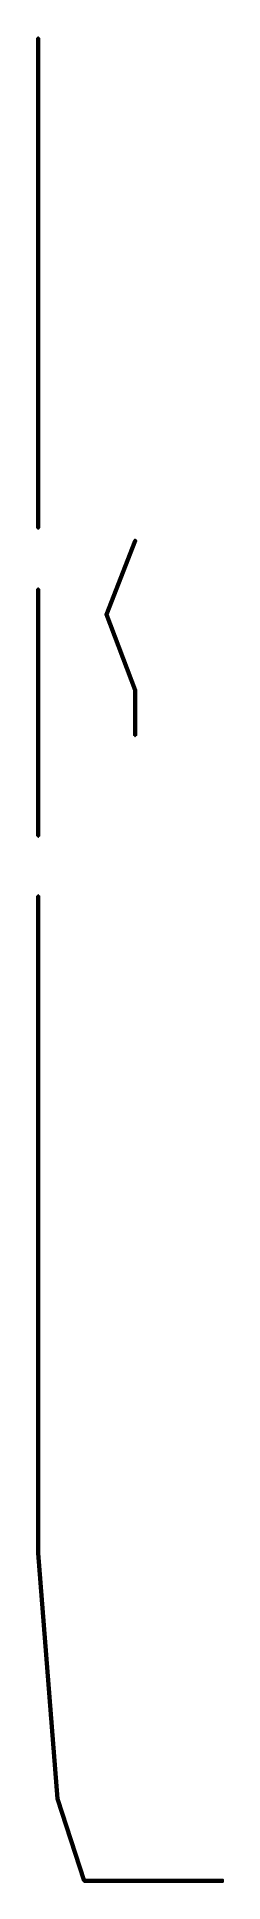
# Model space of a CAD drawing. Extents: x -2.7 to 0, y -19.4 to 7.5.
import ezdxf

# ---------------------------------------------------------------- set-up
doc = ezdxf.new("R2010")
doc.units = 0
doc.layers.add('RAILINGS', color=3, linetype='CONTINUOUS')

msp = doc.modelspace()

# ---------------------------------------------------------------- linework, layer by layer
at = {"layer": 'RAILINGS'}
for points in [[(-2.7, 7.495, 2.165), (-2.72, 7.475, 2.185), (-2.72, 7.475, 3.04), (-2.7, 7.495, 3.06)], [(-2.7, 7.495, 3.06), (-2.72, 7.475, 3.04), (-2.72, 0.33, 2.805), (-2.7, 0.31, 2.825)], [(-2.72, 7.475, 2.185), (-2.7, 7.455, 2.185), (-2.7, 7.455, 3.02), (-2.72, 7.475, 3.04)], [(-2.72, 7.475, 3.04), (-2.7, 7.455, 3.02), (-2.7, 0.35, 2.785), (-2.72, 0.33, 2.805)], [(-2.68, 7.475, 2.165), (-2.7, 7.495, 2.165), (-2.7, 7.495, 3.06), (-2.68, 7.475, 3.04)], [(-2.68, 7.475, 3.04), (-2.7, 7.495, 3.06), (-2.7, 0.31, 2.825), (-2.68, 0.33, 2.805)], [(-2.7, 7.455, 2.185), (-2.68, 7.475, 2.165), (-2.68, 7.475, 3.04), (-2.7, 7.455, 3.02)], [(-2.7, 7.455, 3.02), (-2.68, 7.475, 3.04), (-2.68, 0.33, 2.805), (-2.7, 0.35, 2.785)], [(-2.7, 6.585, 2.125), (-2.72, 6.565, 2.145), (-2.72, 6.565, 3.01), (-2.7, 6.585, 2.995)], [(-2.72, 6.565, 2.145), (-2.7, 6.545, 2.145), (-2.7, 6.545, 2.99), (-2.72, 6.565, 3.01)], [(-2.68, 6.565, 2.125), (-2.7, 6.585, 2.125), (-2.7, 6.585, 2.995), (-2.68, 6.565, 3.01)], [(-2.7, 6.545, 2.145), (-2.68, 6.565, 2.125), (-2.68, 6.565, 3.01), (-2.7, 6.545, 2.99)], [(-2.7, 5.33, 2.065), (-2.72, 5.31, 2.085), (-2.72, 5.31, 2.965), (-2.7, 5.33, 2.95)], [(-2.72, 5.31, 2.085), (-2.7, 5.29, 2.085), (-2.7, 5.29, 2.95), (-2.72, 5.31, 2.965)], [(-2.68, 5.31, 2.065), (-2.7, 5.33, 2.065), (-2.7, 5.33, 2.95), (-2.68, 5.31, 2.965)], [(-2.7, 5.29, 2.085), (-2.68, 5.31, 2.065), (-2.68, 5.31, 2.965), (-2.7, 5.29, 2.95)], [(-2.7, 4.09, 2.02), (-2.72, 4.07, 2.04), (-2.72, 4.07, 2.93), (-2.7, 4.09, 2.91)], [(-2.72, 4.07, 2.04), (-2.7, 4.05, 2.04), (-2.7, 4.05, 2.91), (-2.72, 4.07, 2.93)], [(-2.68, 4.07, 2.02), (-2.7, 4.09, 2.02), (-2.7, 4.09, 2.91), (-2.68, 4.07, 2.93)], [(-2.7, 4.05, 2.04), (-2.68, 4.07, 2.02), (-2.68, 4.07, 2.93), (-2.7, 4.05, 2.91)], [(-2.7, 2.835, 1.98), (-2.72, 2.815, 2), (-2.72, 2.815, 2.89), (-2.7, 2.835, 2.87)], [(-2.72, 2.815, 2), (-2.7, 2.795, 2), (-2.7, 2.795, 2.865), (-2.72, 2.815, 2.89)], [(-2.68, 2.815, 1.98), (-2.7, 2.835, 1.98), (-2.7, 2.835, 2.87), (-2.68, 2.815, 2.89)], [(-2.7, 2.795, 2), (-2.68, 2.815, 1.98), (-2.68, 2.815, 2.89), (-2.7, 2.795, 2.865)], [(-2.7, 1.595, 1.945), (-2.72, 1.575, 1.965), (-2.72, 1.575, 2.845), (-2.7, 1.595, 2.83)], [(-2.72, 1.575, 1.965), (-2.7, 1.555, 1.965), (-2.7, 1.555, 2.825), (-2.72, 1.575, 2.845)], [(-2.68, 1.575, 1.945), (-2.7, 1.595, 1.945), (-2.7, 1.595, 2.83), (-2.68, 1.575, 2.845)], [(-2.7, 1.555, 1.965), (-2.68, 1.575, 1.945), (-2.68, 1.575, 2.845), (-2.7, 1.555, 2.825)], [(-2.7, 0.35, 1.91), (-2.72, 0.33, 1.93), (-2.72, 0.33, 2.805), (-2.7, 0.35, 2.785)], [(-2.72, 0.33, 1.93), (-2.7, 0.31, 1.93), (-2.7, 0.31, 2.825), (-2.72, 0.33, 2.805)], [(-2.68, 0.33, 1.91), (-2.7, 0.35, 1.91), (-2.7, 0.35, 2.785), (-2.68, 0.33, 2.805)], [(-2.7, 0.31, 1.93), (-2.68, 0.33, 1.91), (-2.68, 0.33, 2.805), (-2.7, 0.31, 2.825)], [(-1.285, 0.16, 3.405), (-1.305, 0.14, 3.385), (-1.725, -0.94, 3.365), (-1.705, -0.94, 3.385)], [(-1.305, 0.14, 3.385), (-1.285, 0.12, 3.365), (-1.705, -0.92, 3.345), (-1.725, -0.94, 3.365)], [(-1.265, 0.14, 3.385), (-1.285, 0.16, 3.405), (-1.705, -0.94, 3.385), (-1.685, -0.94, 3.365)], [(-1.285, 0.12, 3.365), (-1.265, 0.14, 3.385), (-1.685, -0.94, 3.365), (-1.705, -0.92, 3.345)], [(-1.285, 0.16, 2.59), (-1.305, 0.14, 2.59), (-1.305, 0.14, 3.385), (-1.285, 0.16, 3.405)], [(-1.305, 0.14, 2.59), (-1.285, 0.12, 2.59), (-1.285, 0.12, 3.365), (-1.305, 0.14, 3.385)], [(-1.265, 0.14, 2.59), (-1.285, 0.16, 2.59), (-1.285, 0.16, 3.405), (-1.265, 0.14, 3.385)], [(-1.285, 0.12, 2.59), (-1.265, 0.14, 2.59), (-1.265, 0.14, 3.385), (-1.285, 0.12, 3.365)], [(-2.7, -0.55, 1.825), (-2.72, -0.57, 1.825), (-2.72, -0.57, 2.78), (-2.7, -0.55, 2.8)], [(-2.7, -0.55, 2.8), (-2.72, -0.57, 2.78), (-2.72, -4.17, 2.7), (-2.7, -4.19, 2.72)], [(-2.72, -0.57, 1.825), (-2.7, -0.59, 1.82), (-2.7, -0.59, 2.76), (-2.72, -0.57, 2.78)], [(-2.72, -0.57, 2.78), (-2.7, -0.59, 2.76), (-2.7, -4.15, 2.68), (-2.72, -4.17, 2.7)], [(-2.68, -0.57, 1.825), (-2.7, -0.55, 1.825), (-2.7, -0.55, 2.8), (-2.68, -0.57, 2.78)], [(-2.68, -0.57, 2.78), (-2.7, -0.55, 2.8), (-2.7, -4.19, 2.72), (-2.68, -4.17, 2.7)], [(-2.7, -0.59, 1.82), (-2.68, -0.57, 1.825), (-2.68, -0.57, 2.78), (-2.7, -0.59, 2.76)], [(-2.7, -0.59, 2.76), (-2.68, -0.57, 2.78), (-2.68, -4.17, 2.7), (-2.7, -4.15, 2.68)], [(-1.705, -0.92, 2.59), (-1.725, -0.94, 2.59), (-1.725, -0.94, 3.365), (-1.705, -0.92, 3.385)], [(-1.725, -0.94, 2.59), (-1.705, -0.96, 2.59), (-1.705, -0.96, 3.385), (-1.725, -0.94, 3.365)], [(-1.725, -0.94, 3.365), (-1.705, -0.96, 3.345), (-1.285, -2.025, 3.31), (-1.305, -2.045, 3.33)], [(-1.705, -0.94, 3.385), (-1.725, -0.94, 3.365), (-1.305, -2.045, 3.33), (-1.285, -2.045, 3.35)], [(-1.685, -0.94, 2.59), (-1.705, -0.92, 2.59), (-1.705, -0.92, 3.385), (-1.685, -0.94, 3.365)], [(-1.705, -0.96, 2.59), (-1.685, -0.94, 2.59), (-1.685, -0.94, 3.365), (-1.705, -0.96, 3.385)], [(-1.705, -0.96, 3.345), (-1.685, -0.94, 3.365), (-1.265, -2.045, 3.33), (-1.285, -2.025, 3.31)], [(-1.685, -0.94, 3.365), (-1.705, -0.94, 3.385), (-1.285, -2.045, 3.35), (-1.265, -2.045, 3.33)], [(-2.7, -1.755, 1.855), (-2.72, -1.775, 1.875), (-2.72, -1.775, 2.755), (-2.7, -1.755, 2.735)], [(-2.72, -1.775, 1.875), (-2.7, -1.795, 1.875), (-2.7, -1.795, 2.735), (-2.72, -1.775, 2.755)], [(-2.68, -1.775, 1.855), (-2.7, -1.755, 1.855), (-2.7, -1.755, 2.735), (-2.68, -1.775, 2.755)], [(-2.7, -1.795, 1.875), (-2.68, -1.775, 1.855), (-2.68, -1.775, 2.755), (-2.7, -1.795, 2.735)], [(-1.285, -2.025, 2.59), (-1.305, -2.045, 2.59), (-1.305, -2.045, 3.35), (-1.285, -2.025, 3.33)], [(-1.305, -2.045, 2.59), (-1.285, -2.065, 2.59), (-1.285, -2.065, 3.33), (-1.305, -2.045, 3.35)], [(-1.285, -2.045, 3.35), (-1.305, -2.045, 3.33), (-1.305, -2.7, 3.335), (-1.285, -2.72, 3.355)], [(-1.305, -2.045, 3.33), (-1.285, -2.065, 3.31), (-1.285, -2.68, 3.315), (-1.305, -2.7, 3.335)], [(-1.265, -2.045, 2.59), (-1.285, -2.025, 2.59), (-1.285, -2.025, 3.33), (-1.265, -2.045, 3.35)], [(-1.285, -2.065, 2.59), (-1.265, -2.045, 2.59), (-1.265, -2.045, 3.35), (-1.285, -2.065, 3.33)], [(-1.265, -2.045, 3.33), (-1.285, -2.045, 3.35), (-1.285, -2.72, 3.355), (-1.265, -2.7, 3.335)], [(-1.285, -2.065, 3.31), (-1.265, -2.045, 3.33), (-1.265, -2.7, 3.335), (-1.285, -2.68, 3.315)], [(-1.285, -2.68, 2.59), (-1.305, -2.7, 2.59), (-1.305, -2.7, 3.335), (-1.285, -2.68, 3.315)], [(-1.265, -2.7, 2.59), (-1.285, -2.68, 2.59), (-1.285, -2.68, 3.315), (-1.265, -2.7, 3.335)], [(-2.7, -2.945, 1.825), (-2.72, -2.965, 1.845), (-2.72, -2.965, 2.725), (-2.7, -2.945, 2.71)], [(-2.68, -2.965, 1.825), (-2.7, -2.945, 1.825), (-2.7, -2.945, 2.71), (-2.68, -2.965, 2.725)], [(-1.305, -2.7, 2.59), (-1.285, -2.72, 2.59), (-1.285, -2.72, 3.355), (-1.305, -2.7, 3.335)], [(-1.285, -2.72, 2.59), (-1.265, -2.7, 2.59), (-1.265, -2.7, 3.335), (-1.285, -2.72, 3.355)], [(-2.72, -2.965, 1.845), (-2.7, -2.985, 1.845), (-2.7, -2.985, 2.71), (-2.72, -2.965, 2.725)], [(-2.7, -2.985, 1.845), (-2.68, -2.965, 1.825), (-2.68, -2.965, 2.725), (-2.7, -2.985, 2.71)], [(-2.7, -4.15, 1.775), (-2.72, -4.17, 1.795), (-2.72, -4.17, 2.7), (-2.7, -4.15, 2.68)], [(-2.72, -4.17, 1.795), (-2.7, -4.19, 1.795), (-2.7, -4.19, 2.72), (-2.72, -4.17, 2.7)], [(-2.68, -4.17, 1.775), (-2.7, -4.15, 1.775), (-2.7, -4.15, 2.68), (-2.68, -4.17, 2.7)], [(-2.7, -4.19, 1.795), (-2.68, -4.17, 1.775), (-2.68, -4.17, 2.7), (-2.7, -4.19, 2.72)], [(-2.7, -5.03, 1.775), (-2.72, -5.05, 1.795), (-2.72, -5.05, 2.695), (-2.7, -5.03, 2.715)], [(-2.7, -5.03, 2.715), (-2.72, -5.05, 2.695), (-2.72, -14.645, 2.63), (-2.7, -14.645, 2.65)], [(-2.72, -5.05, 1.795), (-2.7, -5.07, 1.795), (-2.7, -5.07, 2.675), (-2.72, -5.05, 2.695)], [(-2.72, -5.05, 2.695), (-2.7, -5.07, 2.675), (-2.7, -14.625, 2.61), (-2.72, -14.645, 2.63)], [(-2.68, -5.05, 1.775), (-2.7, -5.03, 1.775), (-2.7, -5.03, 2.715), (-2.68, -5.05, 2.695)], [(-2.68, -5.05, 2.695), (-2.7, -5.03, 2.715), (-2.7, -14.645, 2.65), (-2.68, -14.645, 2.63)], [(-2.7, -5.07, 1.795), (-2.68, -5.05, 1.775), (-2.68, -5.05, 2.695), (-2.7, -5.07, 2.675)], [(-2.7, -5.07, 2.675), (-2.68, -5.05, 2.695), (-2.68, -14.645, 2.63), (-2.7, -14.625, 2.61)], [(-2.7, -6.235, 1.775), (-2.72, -6.255, 1.795), (-2.72, -6.255, 2.675), (-2.7, -6.235, 2.675)], [(-2.72, -6.255, 1.795), (-2.7, -6.275, 1.795), (-2.7, -6.275, 2.675), (-2.72, -6.255, 2.675)], [(-2.68, -6.255, 1.775), (-2.7, -6.235, 1.775), (-2.7, -6.235, 2.675), (-2.68, -6.255, 2.675)], [(-2.7, -6.275, 1.795), (-2.68, -6.255, 1.775), (-2.68, -6.255, 2.675), (-2.7, -6.275, 2.675)], [(-2.7, -7.44, 1.755), (-2.72, -7.46, 1.775), (-2.72, -7.46, 2.68), (-2.7, -7.44, 2.66)], [(-2.72, -7.46, 1.775), (-2.7, -7.48, 1.775), (-2.7, -7.48, 2.665), (-2.72, -7.46, 2.68)], [(-2.68, -7.46, 1.755), (-2.7, -7.44, 1.755), (-2.7, -7.44, 2.66), (-2.68, -7.46, 2.68)], [(-2.7, -7.48, 1.775), (-2.68, -7.46, 1.755), (-2.68, -7.46, 2.68), (-2.7, -7.48, 2.665)], [(-2.7, -8.64, 1.755), (-2.72, -8.66, 1.775), (-2.72, -8.66, 2.655), (-2.7, -8.64, 2.655)], [(-2.72, -8.66, 1.775), (-2.7, -8.68, 1.775), (-2.7, -8.68, 2.655), (-2.72, -8.66, 2.655)], [(-2.68, -8.66, 1.755), (-2.7, -8.64, 1.755), (-2.7, -8.64, 2.655), (-2.68, -8.66, 2.655)], [(-2.7, -8.68, 1.775), (-2.68, -8.66, 1.755), (-2.68, -8.66, 2.655), (-2.7, -8.68, 2.655)], [(-2.7, -9.83, 1.74), (-2.72, -9.85, 1.76), (-2.72, -9.85, 2.64), (-2.7, -9.83, 2.64)], [(-2.72, -9.85, 1.76), (-2.7, -9.87, 1.76), (-2.7, -9.87, 2.64), (-2.72, -9.85, 2.64)], [(-2.68, -9.85, 1.74), (-2.7, -9.83, 1.74), (-2.7, -9.83, 2.64), (-2.68, -9.85, 2.64)], [(-2.7, -9.87, 1.76), (-2.68, -9.85, 1.74), (-2.68, -9.85, 2.64), (-2.7, -9.87, 2.64)], [(-2.7, -11.045, 1.74), (-2.72, -11.065, 1.76), (-2.72, -11.065, 2.64), (-2.7, -11.045, 2.64)], [(-2.68, -11.065, 1.74), (-2.7, -11.045, 1.74), (-2.7, -11.045, 2.64), (-2.68, -11.065, 2.64)], [(-2.72, -11.065, 1.76), (-2.7, -11.085, 1.76), (-2.7, -11.085, 2.64), (-2.72, -11.065, 2.64)], [(-2.7, -11.085, 1.76), (-2.68, -11.065, 1.74), (-2.68, -11.065, 2.64), (-2.7, -11.085, 2.64)], [(-2.7, -12.23, 1.74), (-2.72, -12.25, 1.76), (-2.72, -12.25, 2.64), (-2.7, -12.23, 2.64)], [(-2.72, -12.25, 1.76), (-2.7, -12.27, 1.76), (-2.7, -12.27, 2.64), (-2.72, -12.25, 2.64)], [(-2.68, -12.25, 1.74), (-2.7, -12.23, 1.74), (-2.7, -12.23, 2.64), (-2.68, -12.25, 2.64)], [(-2.7, -12.27, 1.76), (-2.68, -12.25, 1.74), (-2.68, -12.25, 2.64), (-2.7, -12.27, 2.64)], [(-2.7, -13.435, 1.74), (-2.72, -13.455, 1.76), (-2.72, -13.455, 2.64), (-2.7, -13.435, 2.64)], [(-2.72, -13.455, 1.76), (-2.7, -13.475, 1.76), (-2.7, -13.475, 2.64), (-2.72, -13.455, 2.64)], [(-2.68, -13.455, 1.74), (-2.7, -13.435, 1.74), (-2.7, -13.435, 2.64), (-2.68, -13.455, 2.64)], [(-2.7, -13.475, 1.76), (-2.68, -13.455, 1.74), (-2.68, -13.455, 2.64), (-2.7, -13.475, 2.64)], [(-2.7, -14.625, 1.74), (-2.72, -14.645, 1.76), (-2.72, -14.645, 2.63), (-2.7, -14.625, 2.61)], [(-2.72, -14.645, 1.76), (-2.7, -14.665, 1.76), (-2.7, -14.665, 2.61), (-2.72, -14.645, 2.63)], [(-2.7, -14.645, 2.65), (-2.72, -14.645, 2.63), (-2.44, -18.23, 2.61), (-2.42, -18.23, 2.63)], [(-2.72, -14.645, 2.63), (-2.7, -14.665, 2.61), (-2.42, -18.21, 2.59), (-2.44, -18.23, 2.61)], [(-2.68, -14.645, 1.74), (-2.7, -14.625, 1.74), (-2.7, -14.625, 2.61), (-2.68, -14.645, 2.63)], [(-2.7, -14.665, 1.76), (-2.68, -14.645, 1.74), (-2.68, -14.645, 2.63), (-2.7, -14.665, 2.61)], [(-2.68, -14.645, 2.63), (-2.7, -14.645, 2.65), (-2.42, -18.23, 2.63), (-2.4, -18.23, 2.61)], [(-2.7, -14.665, 2.61), (-2.68, -14.645, 2.63), (-2.4, -18.23, 2.61), (-2.42, -18.21, 2.59)], [(-2.605, -15.815, 1.74), (-2.625, -15.835, 1.76), (-2.625, -15.835, 2.64), (-2.605, -15.815, 2.64)], [(-2.625, -15.835, 1.76), (-2.605, -15.855, 1.76), (-2.605, -15.855, 2.64), (-2.625, -15.835, 2.64)], [(-2.585, -15.835, 1.74), (-2.605, -15.815, 1.74), (-2.605, -15.815, 2.64), (-2.585, -15.835, 2.64)], [(-2.605, -15.855, 1.76), (-2.585, -15.835, 1.74), (-2.585, -15.835, 2.64), (-2.605, -15.855, 2.64)], [(-2.515, -17.015, 1.74), (-2.535, -17.035, 1.76), (-2.535, -17.035, 2.64), (-2.515, -17.015, 2.64)], [(-2.535, -17.035, 1.76), (-2.515, -17.055, 1.76), (-2.515, -17.055, 2.64), (-2.535, -17.035, 2.64)], [(-2.495, -17.035, 1.74), (-2.515, -17.015, 1.74), (-2.515, -17.015, 2.64), (-2.495, -17.035, 2.64)], [(-2.515, -17.055, 1.76), (-2.495, -17.035, 1.74), (-2.495, -17.035, 2.64), (-2.515, -17.055, 2.64)], [(-2.42, -18.21, 1.74), (-2.44, -18.23, 1.76), (-2.44, -18.23, 2.61), (-2.42, -18.21, 2.59)], [(-2.44, -18.23, 1.76), (-2.42, -18.25, 1.76), (-2.42, -18.25, 2.59), (-2.44, -18.23, 2.61)], [(-2.44, -18.23, 2.61), (-2.42, -18.25, 2.59), (-2.03, -19.445, 2.6), (-2.05, -19.425, 2.62)], [(-2.42, -18.23, 2.63), (-2.44, -18.23, 2.61), (-2.05, -19.425, 2.62), (-2.03, -19.445, 2.64)], [(-2.4, -18.23, 1.74), (-2.42, -18.21, 1.74), (-2.42, -18.21, 2.59), (-2.4, -18.23, 2.61)], [(-2.42, -18.25, 1.76), (-2.4, -18.23, 1.74), (-2.4, -18.23, 2.61), (-2.42, -18.25, 2.59)], [(-2.42, -18.25, 2.59), (-2.4, -18.23, 2.61), (-2.01, -19.425, 2.62), (-2.03, -19.445, 2.6)], [(-2.4, -18.23, 2.61), (-2.42, -18.23, 2.63), (-2.03, -19.445, 2.64), (-2.01, -19.425, 2.62)], [(-2.03, -19.405, 1.91), (-2.05, -19.425, 1.91), (-2.05, -19.425, 2.62), (-2.03, -19.405, 2.6)], [(-2.03, -19.405, 2.62), (-2.05, -19.425, 2.64), (0, -19.425, 2.65), (0, -19.405, 2.63)], [(-2.05, -19.425, 2.6), (-2.03, -19.405, 2.62), (0, -19.405, 2.63), (0, -19.425, 2.61)], [(-2.05, -19.425, 1.91), (-2.03, -19.445, 1.91), (-2.03, -19.445, 2.6), (-2.05, -19.425, 2.62)], [(-2.03, -19.445, 2.62), (-2.05, -19.425, 2.6), (0, -19.425, 2.61), (0, -19.445, 2.63)], [(-2.05, -19.425, 2.64), (-2.03, -19.445, 2.62), (0, -19.445, 2.63), (0, -19.425, 2.65)], [(-2.01, -19.425, 1.91), (-2.03, -19.405, 1.91), (-2.03, -19.405, 2.6), (-2.01, -19.425, 2.62)], [(-2.03, -19.445, 1.91), (-2.01, -19.425, 1.91), (-2.01, -19.425, 2.62), (-2.03, -19.445, 2.6)], [(-0.7, -19.405, 1.91), (-0.72, -19.425, 1.91), (-0.72, -19.425, 2.61), (-0.7, -19.405, 2.625)], [(-0.68, -19.425, 2.61), (-0.7, -19.405, 2.625), (-0.72, -19.425, 2.61), (-0.7, -19.445, 2.625)], [(-0.72, -19.425, 1.91), (-0.7, -19.445, 1.91), (-0.7, -19.445, 2.625), (-0.72, -19.425, 2.61)], [(-0.68, -19.425, 1.91), (-0.7, -19.405, 1.91), (-0.7, -19.405, 2.625), (-0.68, -19.425, 2.61)], [(-0.7, -19.445, 1.91), (-0.68, -19.425, 1.91), (-0.68, -19.425, 2.61), (-0.7, -19.445, 2.625)]]:
    msp.add_3dface(points, dxfattribs=at)

doc.saveas('drawing.dxf')
